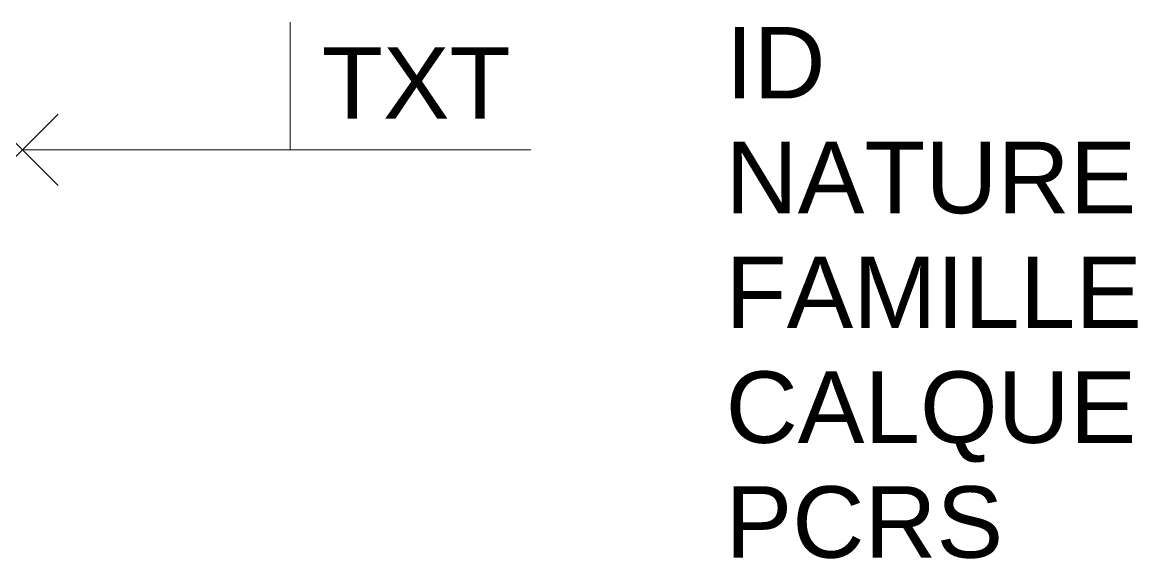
# Model space of a CAD drawing. Header units: metres. Extents: x 0 to 3.12, y -1.14 to 0.36.
import ezdxf

# ---------------------------------------------------------------- set-up
doc = ezdxf.new("R2010")
doc.units = ezdxf.units.M
doc.header["$PDMODE"] = 3
doc.header["$PDSIZE"] = 0.1
doc.linetypes.add('Socle_Continu', pattern=[2.5, 2.5, 0])
doc.layers.add('EAUPO_SCI', color=140, linetype='Socle_Continu', lineweight=13)
doc.styles.add('Reseaux', font='arial.ttf')
doc.styles.get("Standard").update_dxf_attribs({"font": 'arial.ttf'})

msp = doc.modelspace()

# ---------------------------------------------------------------- linework, layer by layer
at = {"layer": 'EAUPO_SCI', "linetype": 'Socle_Continu'}
msp.add_line((0.7493, 0), (0, 0), dxfattribs=at)
at = {"layer": 'EAUPO_SCI', "linetype": 'Socle_Continu', "flags": 128}
msp.add_lwpolyline([(1.4224, 0), (0.7493, 0), (0.7493, 0.357)], dxfattribs=at)
at = {"layer": 'EAUPO_SCI', "linetype": 'Socle_Continu'}
msp.add_point((0, 0), dxfattribs=at)

# ---------------------------------------------------------------- texts
at = {"layer": 'EAUPO_SCI', "linetype": 'Socle_Continu', "flags": 9}
for tag, p, s in [('ID', (1.9669, 0.144), 'AP_0015'), ('NATURE', (1.9669, -0.1773), 'Texte libre')]:
    msp.add_attdef(tag, p, s, height=0.2, dxfattribs=at)
at = {"layer": 'EAUPO_SCI', "linetype": 'Socle_Continu'}
msp.add_attdef('TXT', (0.8379, 0.0874), 'Texte libre, toutes informations utiles', height=0.2, dxfattribs=at)
at = {"layer": 'EAUPO_SCI', "linetype": 'Socle_Continu', "style": 'Reseaux', "flags": 9}
for tag, p, s in [('FAMILLE', (1.9669, -0.4986), 'Eau potable'), ('CALQUE', (1.9669, -0.8199), 'EAUPO_SCI'), ('PCRS', (1.9669, -1.1412), 'HabillageTexte')]:
    msp.add_attdef(tag, p, s, height=0.2, dxfattribs=at)

doc.saveas('drawing.dxf')
